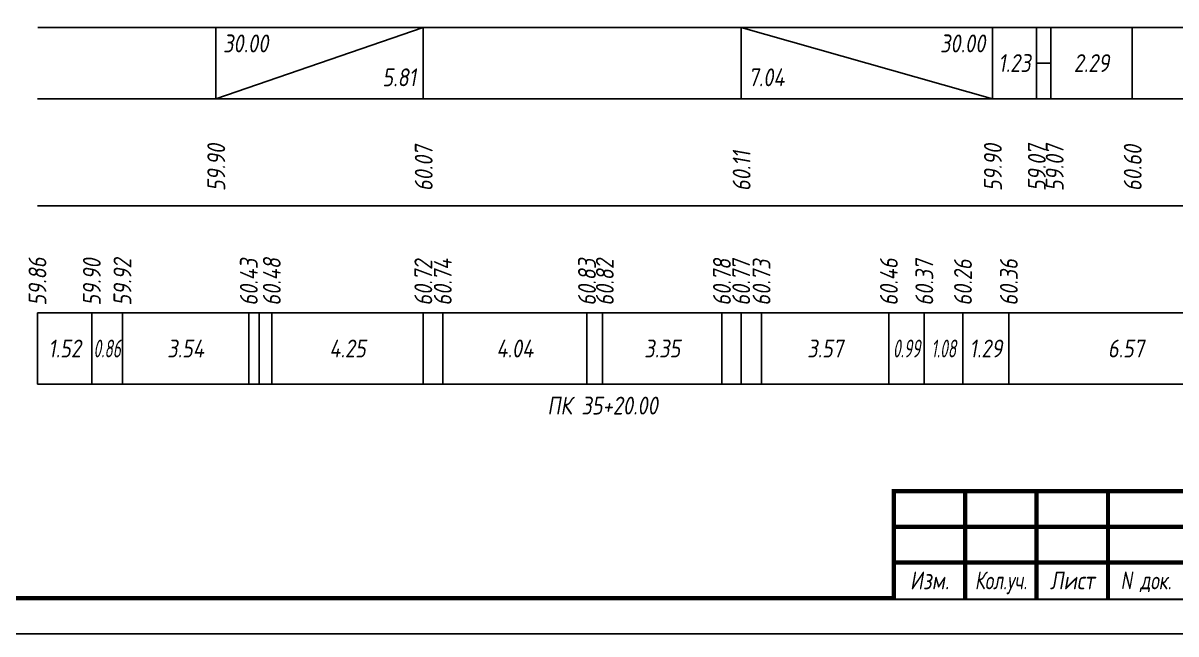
# Model space of a CAD drawing. Extents: x -717 to 1451, y -133302 to 233.
# Drawn here: x 77.9 to 239.5, y -55017.4 to -54931.8 of the extents above; entities that cross this region are included whole.
import ezdxf
from ezdxf.enums import TextEntityAlignment as Align

# ---------------------------------------------------------------- set-up
doc = ezdxf.new("R2010")
doc.units = 0
for name, color, linetype in [('Зарамочное оформление', 7, 'Continuous'), ('Код_510', 7, 'Continuous'), ('Код_516', 1, 'Continuous'), ('Подписи поперечников', 7, 'Continuous'), ('Таблица', 7, 'Continuous')]:
    doc.layers.add(name, color=color, linetype=linetype)
doc.styles.add('М', font='romand.shx', dxfattribs={"width": 0.8, "oblique": 10, "height": 2.5})

# ---------------------------------------------------------------- blocks, each defined once
blk = doc.blocks.new('Штамп')
at = {"linetype": 'Continuous'}
blk.add_wipeout([(199.95, -411.25), (384.95, -411.25), (384.95, -426.25), (199.95, -426.25)], dxfattribs=at).dxf.layer = 'Зарамочное оформление'
at = {"layer": 'Зарамочное оформление', "linetype": 'Continuous', "lineweight": -3, "const_width": 0.6, "flags": 128}
for points in [[(199.95, -426.25), (199.95, -411.25), (384.95, -411.25)], [(209.95, -411.25), (209.95, -426.25)], [(219.95, -411.25), (219.95, -426.25)], [(229.95, -411.25), (229.95, -426.25)], [(199.95, -416.25), (264.95, -416.25)], [(199.95, -421.25), (264.95, -421.25)]]:
    blk.add_lwpolyline(points, dxfattribs=at)
at = {"layer": 'Зарамочное оформление', "linetype": 'Continuous', "style": 'М', "oblique": 10}
for s, width, p in [('Изм.', 0.8, (204.95, -423.75)), ('Кол.уч.', 0.7, (214.95, -423.75)), ('Лист', 0.8, (224.95, -423.75)), ('N док.', 0.7, (235.28, -423.75))]:
    blk.add_text(s, height=2.5, dxfattribs=dict(at, width=width)).set_placement(p, align=Align.MIDDLE_CENTER)
blk = doc.blocks.new('шифр')
blk.add_blockref('Штамп', (0, -54646))

msp = doc.modelspace()

# ---------------------------------------------------------------- linework, layer by layer
at = {"flags": 128}
msp.add_lwpolyline([(-30.054, -55017.421), (389.946, -55017.421), (389.946, -54720.421), (-30.054, -54720.421)], close=True, dxfattribs=at)
at = {"const_width": 0.6, "flags": 128}
msp.add_lwpolyline([(-10.054, -55012.421), (384.946, -55012.421), (384.946, -54725.421), (-10.054, -54725.421)], close=True, dxfattribs=at)
at = {"layer": 'Код_510'}
for p, q in [((79.946, -54982.421), (79.946, -54972.421)), ((87.568, -54982.421), (87.568, -54972.421)), ((91.85, -54982.421), (91.85, -54972.421)), ((109.561, -54982.421), (109.561, -54972.421)), ((111.029, -54982.421), (111.029, -54972.421)), ((112.785, -54982.421), (112.785, -54972.421)), ((134.015, -54982.421), (134.015, -54972.421)), ((136.74, -54982.421), (136.74, -54972.421)), ((156.948, -54982.421), (156.948, -54972.421)), ((159.132, -54982.421), (159.132, -54972.421)), ((175.859, -54982.421), (175.859, -54972.421)), ((178.561, -54982.421), (178.561, -54972.421)), ((181.408, -54982.421), (181.408, -54972.421)), ((199.252, -54982.421), (199.252, -54972.421)), ((204.215, -54982.421), (204.215, -54972.421)), ((209.632, -54982.421), (209.632, -54972.421)), ((216.062, -54982.421), (216.062, -54972.421))]:
    msp.add_line(p, q, dxfattribs=at)
at = {"layer": 'Код_516'}
for p, q in [((104.946, -54942.421), (104.946, -54932.421)), ((104.946, -54942.421), (134.015, -54932.421)), ((134.015, -54942.421), (134.015, -54932.421)), ((178.561, -54942.421), (178.561, -54932.421)), ((178.561, -54932.421), (213.773, -54942.421)), ((213.773, -54942.421), (213.773, -54932.421)), ((219.929, -54942.421), (219.929, -54932.421)), ((221.929, -54942.421), (221.929, -54932.421)), ((233.361, -54942.421), (233.361, -54932.421)), ((219.929, -54937.421), (221.929, -54937.421))]:
    msp.add_line(p, q, dxfattribs=at)
at = {"layer": 'Таблица'}
for p, q in [((80, -54932.421), (258.416, -54932.421)), ((79.946, -54942.421), (258.361, -54942.421)), ((79.946, -54957.421), (258.361, -54957.421)), ((79.946, -54972.421), (258.361, -54972.421)), ((79.946, -54982.421), (258.361, -54982.421))]:
    msp.add_line(p, q, dxfattribs=at)

# ---------------------------------------------------------------- texts
at = {"layer": 'Код_510', "style": 'М', "oblique": 10, "width": 0.8}
for s, p in [('59.86', (79.946, -54971.421)), ('59.90', (87.568, -54971.421)), ('59.92', (91.85, -54971.421)), ('60.43', (109.561, -54971.421)), ('60.48', (112.785, -54971.421)), ('60.72', (134.015, -54971.421)), ('60.74', (136.74, -54971.421)), ('60.83', (156.948, -54971.421)), ('60.82', (159.448, -54971.421)), ('60.78', (175.859, -54971.421)), ('60.77', (178.561, -54971.421)), ('60.73', (181.408, -54971.421)), ('60.46', (199.252, -54971.421)), ('60.37', (204.215, -54971.421)), ('60.26', (209.632, -54971.421)), ('60.36', (216.062, -54971.421))]:
    msp.add_text(s, height=2.5, rotation=90, dxfattribs=at).set_placement(p, align=Align.MIDDLE_LEFT)
at = {"layer": 'Код_510', "style": 'М', "oblique": 10}
for s, width, p in [('1.52', 0.8, (83.757, -54977.421)), ('0.86', 0.6, (89.709, -54977.421)), ('3.54', 0.8, (100.705, -54977.421)), ('4.25', 0.8, (123.4, -54977.421)), ('4.04', 0.8, (146.844, -54977.421)), ('3.35', 0.8, (167.495, -54977.421)), ('3.57', 0.8, (190.33, -54977.421)), ('0.99', 0.6, (201.733, -54977.421)), ('1.08', 0.6, (206.924, -54977.421)), ('1.29', 0.8, (212.847, -54977.421)), ('6.57', 0.8, (232.476, -54977.421))]:
    msp.add_text(s, height=2.5, dxfattribs=dict(at, width=width)).set_placement(p, align=Align.MIDDLE_CENTER)
at = {"layer": 'Код_516', "style": 'М', "oblique": 10, "width": 0.8}
msp.add_text('30.00', height=2.5, dxfattribs=at).set_placement((105.946, -54933.421), align=Align.TOP_LEFT)
msp.add_text('30.00', height=2.5, dxfattribs=at).set_placement((212.773, -54933.421), align=Align.TOP_RIGHT)
for s, p in [('1.23', (216.851, -54937.421)), ('2.29', (227.645, -54937.421))]:
    msp.add_text(s, height=2.5, dxfattribs=at).set_placement(p, align=Align.MIDDLE_CENTER)
msp.add_text('5.81', height=2.5, dxfattribs=at).set_placement((133.015, -54941.421), align=Align.BOTTOM_RIGHT)
msp.add_text('7.04', height=2.5, dxfattribs=at).set_placement((179.561, -54941.421), align=Align.BOTTOM_LEFT)
for s, p in [('59.90', (105, -54955.371)), ('60.07', (134.07, -54955.371)), ('59.90', (213.828, -54955.371)), ('59.07', (219.983, -54955.371)), ('59.07', (222.483, -54955.371)), ('60.60', (233.416, -54955.371)), ('60.11', (178.616, -54955.371))]:
    msp.add_text(s, height=2.5, rotation=90, dxfattribs=at).set_placement(p, align=Align.MIDDLE_LEFT)
at = {"layer": 'Подписи поперечников', "style": 'М', "oblique": 10, "width": 0.8}
msp.add_text('ПК 35+20.00', height=2.5, dxfattribs=at).set_placement((159.132, -54987.421), align=Align.BOTTOM_CENTER)

# ---------------------------------------------------------------- next in the draw order: block references
msp.add_blockref('шифр', (0, 59.829))

doc.saveas('drawing.dxf')
